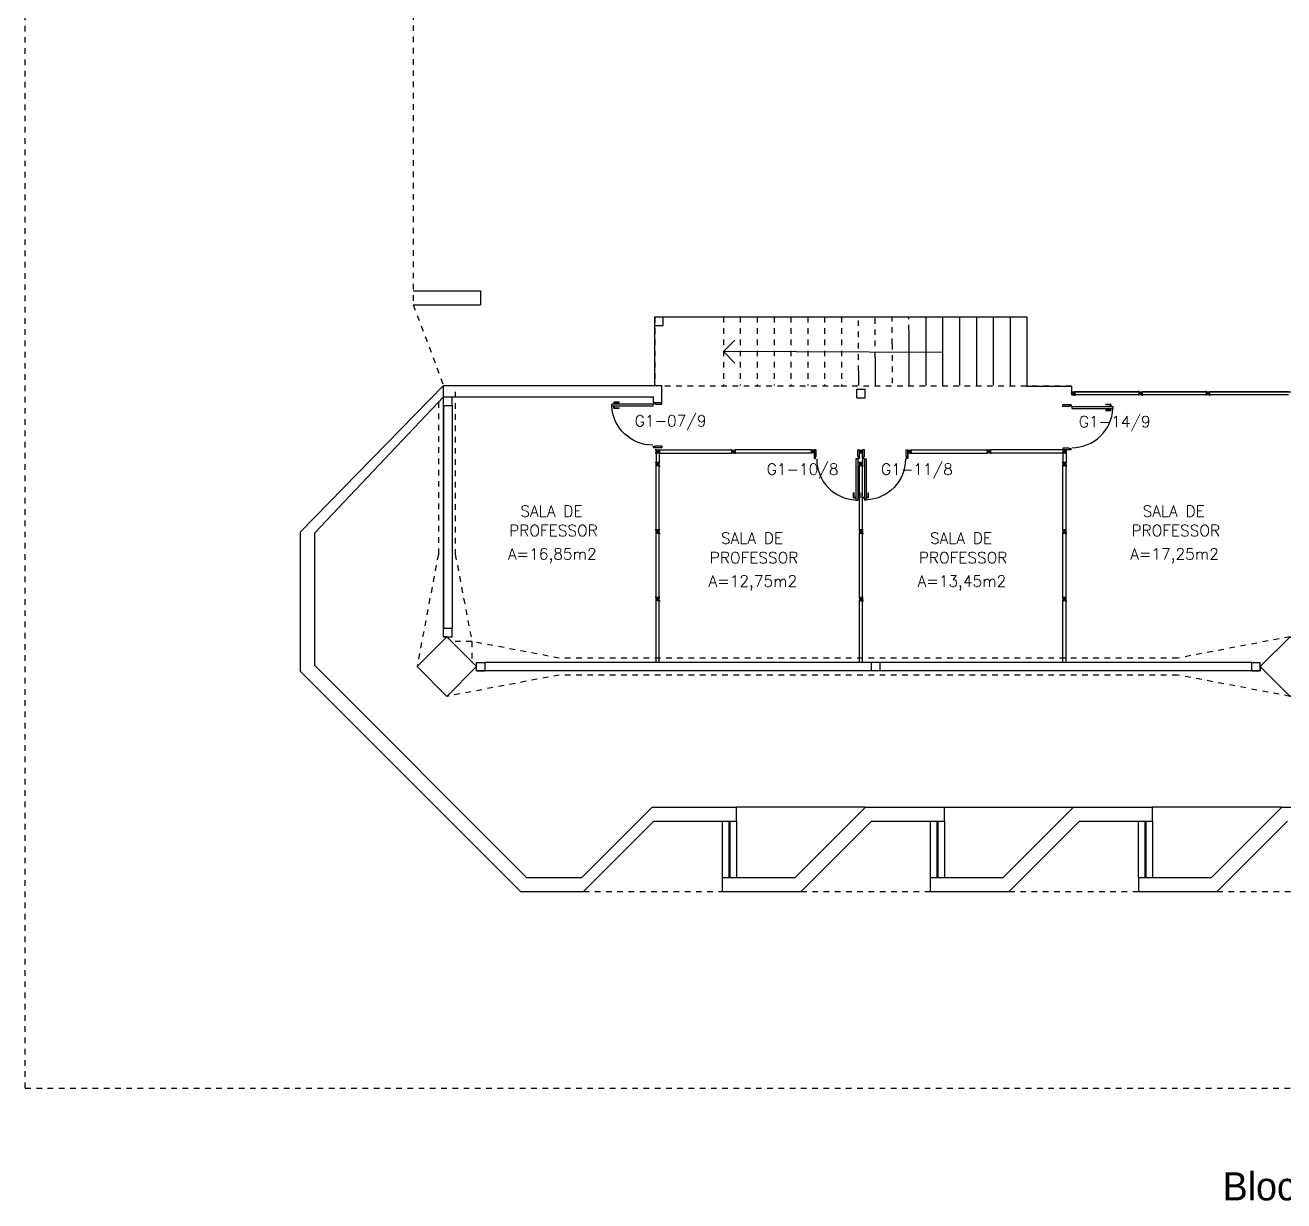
# Model space of a CAD drawing. Header units: centimetres. Extents: x -15 to 273, y 1 to 137.
# Drawn here: x 227.6 to 249.99, y 88.65 to 109.57 of the extents above; entities that cross this region are included whole.
import ezdxf

# ---------------------------------------------------------------- set-up
doc = ezdxf.new("R2010")
doc.units = ezdxf.units.CM
doc.header["$LTSCALE"] = 0.003
doc.header["$MEASUREMENT"] = 0
doc.linetypes.add('HIDDEN', pattern=[0.375, 0.25, -0.125])
doc.linetypes.add('HIDDEN2', pattern=[0.1875, 0.125, -0.0625])
doc.layers.get('0').update_dxf_attribs({"linetype": 'CONTINUOUS'})
for name, color, linetype in [('1', 1, 'CONTINUOUS'), ('ALV', 2, 'CONTINUOUS'), ('ALVENARIA', 2, 'CONTINUOUS'), ('AR-PRJ-100', 1, 'HIDDEN2'), ('AREA', 2, 'CONTINUOUS'), ('DIV', 2, 'CONTINUOUS'), ('ENDEREÇO NOVO', 2, 'CONTINUOUS'), ('ESQ', 1, 'CONTINUOUS'), ('ESTRUT', 2, 'CONTINUOUS'), ('PISO', 1, 'CONTINUOUS'), ('PL-Áreas-Depto', 2, 'CONTINUOUS'), ('PORTA', 2, 'CONTINUOUS'), ('PROJ', 1, 'HIDDEN'), ('TEXTO', 2, 'CONTINUOUS'), ('USO', 2, 'CONTINUOUS')]:
    doc.layers.add(name, color=color, linetype=linetype)
doc.styles.add('UNB-100', font='simplex.shx', dxfattribs={"height": 0.2})

# ---------------------------------------------------------------- blocks, each defined once
blk = doc.blocks.new('PE80')
for p, q in [((0.075, 0), (-0.075, 0)), ((-0.075, -0.03), (-0.075, 0)), ((0.075, 0), (0.075, -0.02)), ((0.777, 0.01), (0.687, 0.01)), ((0.687, 0), (0.687, 0.01)), ((0.777, 0.01), (0.777, -0.03)), ((0.04, -0.03), (-0.075, -0.03)), ((0.075, -0.02), (0.04, -0.02)), ((0.04, -0.03), (0.04, -0.02)), ((0.085, -0.03), (0.817, -0.03)), ((0.085, -0.03), (0.085, -0.065)), ((0.085, -0.065), (0.817, -0.065)), ((0.767, 0), (0.687, 0)), ((0.767, -0.095), (0.687, -0.095)), ((0.687, -0.095), (0.687, -0.105)), ((0.777, -0.105), (0.687, -0.105)), ((0.767, 0), (0.767, -0.03)), ((0.767, -0.095), (0.767, -0.065)), ((0.777, -0.105), (0.777, -0.065)), ((0.817, -0.065), (0.817, -0.03)), ((0.04, -0.771), (-0.075, -0.771)), ((-0.075, -0.771), (-0.075, -0.801)), ((0.075, -0.801), (-0.075, -0.801)), ((0.04, -0.771), (0.04, -0.781)), ((0.075, -0.781), (0.04, -0.781)), ((0.075, -0.801), (0.075, -0.781))]:
    blk.add_line(p, q)
blk.add_arc((0.085, -0.03), 0.731, 270, 357.3429)
blk = doc.blocks.new('MTDIV')
for p, q in [((-0.0285, 0.0185), (-0.0285, 0.0285)), ((-0.0185, 0.0285), (-0.0285, 0.0285)), ((-0.0265, 0.0185), (-0.0285, 0.0185)), ((-0.0265, 0.0235), (-0.0265, 0.0265)), ((-0.0265, 0.0265), (-0.0185, 0.0265)), ((-0.0265, 0.0235), (0.0265, 0.0235)), ((-0.0215, 0.0235), (-0.0265, 0.0235)), ((-0.0265, 0.0185), (-0.0265, 0.0215)), ((-0.0265, 0.0215), (-0.0235, 0.0215)), ((-0.0235, 0.0215), (-0.0235, -0.0215)), ((-0.0215, 0.0235), (-0.0215, 0.0215)), ((-0.0215, 0.0215), (0.0215, 0.0215)), ((-0.0215, 0.0195), (0.0195, 0.0195)), ((-0.0215, 0.0195), (-0.0215, -0.0195)), ((-0.0185, 0.0265), (-0.0185, 0.0285)), ((-0.0049, 0), (0.0049, 0)), ((0, -0.0049), (0, 0.0049)), ((0.0115, 0.0095), (0.0115, 0.0075)), ((0.0195, 0.0095), (0.0115, 0.0095)), ((0.0215, 0.0075), (0.0115, 0.0075)), ((0.0135, 0.0075), (0.0135, 0.0055)), ((0.0215, 0.0055), (0.0135, 0.0055)), ((0.0185, 0.0265), (0.0185, 0.0285)), ((0.0185, 0.0285), (0.0285, 0.0285)), ((0.0185, 0.0265), (0.0265, 0.0265)), ((0.0195, 0.0195), (0.0195, 0.0095)), ((0.0215, 0.0235), (0.0215, 0.0075)), ((0.0215, 0.0235), (0.0265, 0.0235)), ((0.0215, 0.0055), (0.0215, -0.0055)), ((0.0235, 0.0215), (0.0235, -0.0215)), ((0.0265, 0.0215), (0.0235, 0.0215)), ((0.0265, 0.0235), (0.0265, 0.0265)), ((0.0265, 0.0185), (0.0265, 0.0215)), ((0.0265, 0.0185), (0.0285, 0.0185)), ((0.0285, 0.0185), (0.0285, 0.0285)), ((-0.0285, -0.0185), (-0.0285, -0.0285)), ((-0.0285, -0.0185), (-0.0265, -0.0185)), ((-0.0185, -0.0285), (-0.0285, -0.0285)), ((-0.0265, -0.0185), (-0.0265, -0.0215)), ((-0.0265, -0.0215), (-0.0235, -0.0215)), ((0.0265, -0.0235), (-0.0265, -0.0235)), ((-0.0265, -0.0235), (-0.0265, -0.0265)), ((-0.0215, -0.0235), (-0.0265, -0.0235)), ((-0.0185, -0.0265), (-0.0265, -0.0265)), ((-0.0215, -0.0195), (0.0195, -0.0195)), ((-0.0215, -0.0215), (0.0215, -0.0215)), ((-0.0215, -0.0215), (-0.0215, -0.0235)), ((-0.0185, -0.0265), (-0.0185, -0.0285)), ((0.0115, -0.0075), (0.0115, -0.0095)), ((0.0215, -0.0075), (0.0115, -0.0075)), ((0.0195, -0.0095), (0.0115, -0.0095)), ((0.0135, -0.0055), (0.0135, -0.0075)), ((0.0215, -0.0055), (0.0135, -0.0055)), ((0.0185, -0.0265), (0.0185, -0.0285)), ((0.0265, -0.0265), (0.0185, -0.0265)), ((0.0185, -0.0285), (0.0285, -0.0285)), ((0.0195, -0.0095), (0.0195, -0.0195)), ((0.0215, -0.0075), (0.0215, -0.0235)), ((0.0215, -0.0235), (0.0265, -0.0235)), ((0.0265, -0.0215), (0.0235, -0.0215)), ((0.0265, -0.0185), (0.0265, -0.0215)), ((0.0285, -0.0185), (0.0265, -0.0185)), ((0.0265, -0.0235), (0.0265, -0.0265)), ((0.0285, -0.0185), (0.0285, -0.0285))]:
    blk.add_line(p, q)
blk = doc.blocks.new('DIV12')
for p, q in [((-0.005, 0), (0.005, 0)), ((0, -0.005), (0, 0.005)), ((0.024, 0.018), (0.028, 0.018)), ((0.024, 0.018), (0.024, 0.016)), ((0.024, 0.016), (0.028, 0.016)), ((0.028, 0.03), (0.043, 0.03)), ((0.028, 0.018), (0.028, 0.03)), ((0.028, -0.017), (0.028, 0.016)), ((0.03, 0.028), (1.169, 0.028)), ((0.03, -0.029), (0.03, 0.028)), ((0.043, 0.03), (0.043, 0.028)), ((1.157, 0.03), (1.157, 0.028)), ((1.171, 0.03), (1.157, 0.03)), ((1.169, -0.029), (1.169, 0.028)), ((1.171, 0.018), (1.171, 0.03)), ((1.176, 0.018), (1.171, 0.018)), ((1.176, 0.016), (1.171, 0.016)), ((1.171, -0.017), (1.171, 0.016)), ((1.176, 0.018), (1.176, 0.016)), ((1.195, 0), (1.205, 0)), ((1.2, -0.005), (1.2, 0.005)), ((0.024, -0.017), (0.028, -0.017)), ((0.024, -0.017), (0.024, -0.019)), ((0.024, -0.019), (0.028, -0.019)), ((0.028, -0.031), (0.028, -0.019)), ((0.028, -0.031), (0.043, -0.031)), ((0.03, -0.029), (1.169, -0.029)), ((0.043, -0.029), (0.043, -0.031)), ((1.157, -0.029), (1.157, -0.031)), ((1.171, -0.031), (1.157, -0.031)), ((1.176, -0.017), (1.171, -0.017)), ((1.176, -0.019), (1.171, -0.019)), ((1.171, -0.031), (1.171, -0.019)), ((1.176, -0.017), (1.176, -0.019))]:
    blk.add_line(p, q)

msp = doc.modelspace()

# ---------------------------------------------------------------- linework, layer by layer
at = {"layer": '1'}
msp.add_lwpolyline([(243.907, 103.746), (240.018, 103.763), (240.222, 103.964), (240.018, 103.763), (240.22, 103.559)], dxfattribs=at)
at = {"layer": 'ALV'}
for p, q in [((234.498, 104.844), (235.698, 104.844)), ((235.698, 104.844), (235.698, 104.594)), ((234.498, 104.594), (235.698, 104.594)), ((238.798, 104.229), (238.798, 104.379)), ((238.798, 104.379), (238.948, 104.379)), ((238.948, 104.229), (238.948, 104.379)), ((238.798, 104.229), (238.948, 104.229)), ((232.498, 100.557), (235.042, 103.159)), ((242.118, 103.177), (242.118, 103.159)), ((242.391, 103.092), (242.541, 103.092)), ((242.391, 102.942), (242.391, 103.092)), ((242.541, 102.942), (242.541, 103.092)), ((232.748, 100.54), (235.042, 102.959)), ((242.391, 102.942), (242.541, 102.942)), ((232.498, 98.072), (232.498, 100.557)), ((232.748, 98.176), (232.748, 100.54)), ((232.748, 98.176), (232.748, 100.526)), ((232.498, 98.072), (236.411, 94.159)), ((232.748, 98.176), (236.515, 94.409)), ((238.748, 95.659), (237.498, 94.409)), ((238.748, 95.659), (240.248, 95.659)), ((240.248, 95.409), (240.248, 95.659)), ((241.296, 94.409), (242.546, 95.659)), ((242.546, 95.659), (243.948, 95.659)), ((243.948, 95.409), (243.948, 95.659)), ((244.996, 94.409), (246.246, 95.659)), ((246.246, 95.659), (247.648, 95.659)), ((247.648, 95.409), (247.648, 95.659)), ((248.7, 94.409), (249.95, 95.659)), ((249.95, 95.659), (251.351, 95.659)), ((238.781, 95.409), (237.531, 94.159)), ((238.781, 95.409), (240.248, 95.409)), ((241.4, 94.159), (242.65, 95.409)), ((242.65, 95.409), (243.948, 95.409)), ((245.1, 94.159), (246.35, 95.409)), ((246.35, 95.409), (247.648, 95.409)), ((248.803, 94.159), (250.053, 95.409)), ((236.515, 94.409), (237.498, 94.409)), ((239.998, 94.409), (241.296, 94.409)), ((239.998, 94.409), (239.998, 94.159)), ((243.698, 94.409), (244.996, 94.409)), ((243.698, 94.409), (243.698, 94.159)), ((247.401, 94.409), (248.7, 94.409)), ((247.401, 94.409), (247.401, 94.159)), ((236.411, 94.159), (237.531, 94.159)), ((239.998, 94.159), (241.4, 94.159)), ((243.698, 94.159), (245.1, 94.159)), ((247.401, 94.159), (248.803, 94.159))]:
    msp.add_line(p, q, dxfattribs=at)
at = {"layer": 'ALVENARIA'}
for p, q in [((235.042, 103.159), (238.923, 103.159)), ((238.923, 102.859), (238.923, 103.159)), ((235.042, 102.959), (238.773, 102.959)), ((235.042, 102.805), (235.042, 102.955)), ((235.042, 102.955), (235.192, 102.955)), ((235.042, 102.805), (235.042, 98.84)), ((235.042, 102.805), (235.192, 102.805)), ((235.192, 102.805), (235.192, 102.955)), ((235.192, 102.805), (235.192, 98.84)), ((238.773, 102.859), (238.773, 102.959)), ((238.773, 102.859), (238.923, 102.859)), ((246.206, 102.814), (246.056, 102.814)), ((241.637, 102.012), (241.637, 101.862)), ((243.296, 102.012), (243.296, 101.862)), ((235.042, 98.84), (235.192, 98.84)), ((235.042, 98.69), (235.042, 98.84)), ((235.192, 98.69), (235.192, 98.84)), ((235.042, 98.69), (235.192, 98.69)), ((235.628, 98.084), (235.628, 98.234)), ((235.628, 98.234), (235.778, 98.234)), ((235.628, 98.084), (235.778, 98.084)), ((246.423, 98.234), (235.778, 98.234)), ((235.778, 98.084), (235.778, 98.234)), ((249.418, 98.084), (235.778, 98.084)), ((249.418, 98.234), (246.423, 98.234)), ((249.418, 98.084), (249.418, 98.234)), ((249.418, 98.234), (249.568, 98.234)), ((249.418, 98.084), (249.568, 98.084)), ((249.568, 98.084), (249.568, 98.234))]:
    msp.add_line(p, q, dxfattribs=at)
at = {"layer": 'AR-PRJ-100', "ltscale": 2}
for points in [[(235.248, 103.047), (235.248, 100.159), (235.544, 98.605), (235.544, 98.244)], [(234.948, 102.86), (234.948, 100.159), (234.568, 98.159)], [(250.098, 98.69), (248.098, 98.309), (237.098, 98.309), (235.544, 98.605), (235.183, 98.605)], [(250.098, 97.629), (248.098, 98.009), (237.098, 98.009), (235.098, 97.629), (235.098, 97.629)]]:
    msp.add_lwpolyline(points, dxfattribs=at)
at = {"layer": 'DIV'}
for p, q in [((248.641, 103.019), (248.631, 103.019)), ((248.636, 103.024), (248.636, 103.014)), ((248.659, 103.038), (248.664, 103.038)), ((248.659, 103.036), (248.659, 103.038)), ((248.659, 103.036), (248.664, 103.036)), ((248.659, 103.003), (248.664, 103.003)), ((248.659, 103.001), (248.659, 103.003)), ((248.659, 103.001), (248.664, 103.001)), ((248.664, 103.05), (248.679, 103.05)), ((248.664, 103.05), (248.664, 103.038)), ((248.664, 103.036), (248.664, 103.003)), ((248.664, 103.001), (248.664, 102.989)), ((248.664, 102.989), (248.679, 102.989)), ((248.666, 103.048), (248.666, 102.991)), ((250.068, 103.048), (248.666, 103.048)), ((250.068, 102.991), (248.666, 102.991)), ((248.679, 103.048), (248.679, 103.05)), ((248.679, 102.989), (248.679, 102.991)), ((238.82, 102.014), (238.805, 102.014)), ((238.805, 102.012), (238.805, 102.014)), ((238.805, 101.953), (238.805, 101.955)), ((238.82, 101.953), (238.805, 101.953)), ((238.818, 102.012), (238.818, 101.955)), ((238.82, 102.014), (238.82, 102.002)), ((238.825, 102.002), (238.82, 102.002)), ((238.82, 102), (238.82, 101.791)), ((238.825, 102), (238.82, 102)), ((238.82, 102), (238.82, 101.967)), ((238.825, 101.967), (238.82, 101.967)), ((238.825, 101.965), (238.82, 101.965)), ((238.82, 101.965), (238.82, 101.953)), ((238.825, 102), (238.825, 102.002)), ((238.825, 101.965), (238.825, 101.967)), ((238.843, 101.983), (238.853, 101.983)), ((238.853, 101.983), (238.843, 101.983)), ((238.848, 101.988), (238.848, 101.978)), ((238.848, 101.988), (238.848, 101.978)), ((238.872, 102.002), (238.877, 102.002)), ((238.872, 102), (238.872, 102.002)), ((238.872, 102), (238.877, 102)), ((238.872, 101.967), (238.877, 101.967)), ((238.872, 101.965), (238.872, 101.967)), ((238.872, 101.965), (238.877, 101.965)), ((238.877, 102.014), (238.891, 102.014)), ((238.877, 102.014), (238.877, 102.002)), ((238.877, 102), (238.877, 101.791)), ((238.877, 102), (238.877, 101.967)), ((238.877, 101.965), (238.877, 101.953)), ((238.877, 101.953), (238.891, 101.953)), ((238.879, 102.012), (238.879, 101.955)), ((238.879, 102.012), (240.164, 102.012)), ((238.879, 101.955), (240.164, 101.955)), ((238.891, 102.012), (238.891, 102.014)), ((238.891, 101.953), (238.891, 101.955)), ((240.166, 102.014), (240.152, 102.014)), ((240.152, 102.012), (240.152, 102.014)), ((240.166, 102.014), (240.152, 102.014)), ((240.152, 102.012), (240.152, 102.014)), ((240.152, 101.953), (240.152, 101.955)), ((240.152, 101.953), (240.152, 101.955)), ((240.166, 101.953), (240.152, 101.953)), ((240.166, 101.953), (240.152, 101.953)), ((240.164, 102.012), (240.164, 101.955)), ((240.164, 102.012), (240.164, 101.955)), ((240.166, 102.014), (240.166, 102.002)), ((240.166, 102.014), (240.166, 102.002)), ((240.171, 102.002), (240.166, 102.002)), ((240.171, 102.002), (240.166, 102.002)), ((240.171, 102), (240.166, 102)), ((240.166, 102), (240.166, 101.967)), ((240.171, 102), (240.166, 102)), ((240.166, 102), (240.166, 101.967)), ((240.171, 101.967), (240.166, 101.967)), ((240.171, 101.967), (240.166, 101.967)), ((240.171, 101.965), (240.166, 101.965)), ((240.166, 101.965), (240.166, 101.953)), ((240.171, 101.965), (240.166, 101.965)), ((240.166, 101.965), (240.166, 101.953)), ((240.171, 102), (240.171, 102.002)), ((240.171, 102), (240.171, 102.002)), ((240.171, 101.965), (240.171, 101.967)), ((240.171, 101.965), (240.171, 101.967)), ((240.189, 101.983), (240.2, 101.983)), ((240.189, 101.983), (240.2, 101.983)), ((240.2, 101.983), (240.189, 101.983)), ((240.195, 101.988), (240.195, 101.978)), ((240.195, 101.988), (240.195, 101.978)), ((240.195, 101.988), (240.195, 101.978)), ((240.218, 102), (240.218, 102.002)), ((240.218, 102.002), (240.223, 102.002)), ((240.218, 102), (240.223, 102)), ((240.218, 101.965), (240.218, 101.967)), ((240.218, 101.967), (240.223, 101.967)), ((240.218, 101.965), (240.223, 101.965)), ((240.223, 102.014), (240.237, 102.014)), ((240.223, 102.014), (240.223, 102.002)), ((240.223, 102), (240.223, 101.967)), ((240.223, 101.965), (240.223, 101.953)), ((240.223, 101.953), (240.237, 101.953)), ((241.578, 102.012), (240.225, 102.012)), ((240.225, 102.012), (240.225, 101.955)), ((241.578, 101.955), (240.225, 101.955)), ((240.237, 102.012), (240.237, 102.014)), ((240.237, 101.953), (240.237, 101.955)), ((241.58, 102.014), (241.565, 102.014)), ((241.565, 102.012), (241.565, 102.014)), ((241.565, 101.953), (241.565, 101.955)), ((241.58, 101.953), (241.565, 101.953)), ((241.578, 102.012), (241.578, 101.955)), ((241.58, 102.014), (241.58, 102.002)), ((241.585, 102.002), (241.58, 102.002)), ((241.585, 102), (241.58, 102)), ((241.58, 102), (241.58, 101.967)), ((241.585, 101.967), (241.58, 101.967)), ((241.585, 101.965), (241.58, 101.965)), ((241.58, 101.965), (241.58, 101.953)), ((241.585, 102), (241.585, 102.002)), ((241.585, 101.965), (241.585, 101.967)), ((241.613, 101.983), (241.603, 101.983)), ((241.613, 101.983), (241.603, 101.983)), ((241.608, 101.988), (241.608, 101.978)), ((241.608, 101.988), (241.608, 101.978)), ((241.632, 101.967), (241.637, 101.967)), ((241.632, 101.965), (241.632, 101.967)), ((241.632, 101.965), (241.637, 101.965)), ((241.637, 102), (241.637, 101.967)), ((242.495, 102), (242.495, 101.791)), ((243.296, 102), (243.296, 101.967)), ((243.301, 101.967), (243.296, 101.967)), ((243.301, 101.965), (243.296, 101.965)), ((243.301, 101.965), (243.301, 101.967)), ((243.319, 101.983), (243.329, 101.983)), ((243.319, 101.983), (243.329, 101.983)), ((243.324, 101.988), (243.324, 101.978)), ((243.324, 101.988), (243.324, 101.978)), ((243.348, 102.002), (243.353, 102.002)), ((243.348, 102), (243.348, 102.002)), ((243.348, 102), (243.353, 102)), ((243.348, 101.967), (243.353, 101.967)), ((243.348, 101.965), (243.348, 101.967)), ((243.348, 101.965), (243.353, 101.965)), ((243.353, 102.014), (243.367, 102.014)), ((243.353, 102.014), (243.353, 102.002)), ((243.353, 102), (243.353, 101.967)), ((243.353, 101.965), (243.353, 101.953)), ((243.353, 101.953), (243.367, 101.953)), ((243.355, 102.012), (244.707, 102.012)), ((243.355, 102.012), (243.355, 101.955)), ((243.355, 101.955), (244.707, 101.955)), ((243.367, 102.012), (243.367, 102.014)), ((243.367, 101.953), (243.367, 101.955)), ((244.695, 102.012), (244.695, 102.014)), ((244.709, 102.014), (244.695, 102.014)), ((244.695, 101.953), (244.695, 101.955)), ((244.709, 101.953), (244.695, 101.953)), ((244.707, 102.012), (244.707, 101.955)), ((244.709, 102.014), (244.709, 102.002)), ((244.714, 102.002), (244.709, 102.002)), ((244.709, 102), (244.709, 101.967)), ((244.714, 102), (244.709, 102)), ((244.714, 101.967), (244.709, 101.967)), ((244.709, 101.965), (244.709, 101.953)), ((244.714, 101.965), (244.709, 101.965)), ((244.714, 102), (244.714, 102.002)), ((244.714, 101.965), (244.714, 101.967)), ((244.743, 101.983), (244.733, 101.983)), ((244.733, 101.983), (244.743, 101.983)), ((244.743, 101.983), (244.733, 101.983)), ((244.738, 101.988), (244.738, 101.978)), ((244.738, 101.988), (244.738, 101.978)), ((244.738, 101.988), (244.738, 101.978)), ((244.761, 102.002), (244.766, 102.002)), ((244.761, 102), (244.761, 102.002)), ((244.761, 102.002), (244.766, 102.002)), ((244.761, 102), (244.761, 102.002)), ((244.761, 102), (244.766, 102)), ((244.761, 102), (244.766, 102)), ((244.761, 101.967), (244.766, 101.967)), ((244.761, 101.965), (244.761, 101.967)), ((244.761, 101.967), (244.766, 101.967)), ((244.761, 101.965), (244.761, 101.967)), ((244.761, 101.965), (244.766, 101.965)), ((244.761, 101.965), (244.766, 101.965)), ((244.766, 102.014), (244.781, 102.014)), ((244.766, 102.014), (244.766, 102.002)), ((244.766, 102.014), (244.781, 102.014)), ((244.766, 102.014), (244.766, 102.002)), ((244.766, 102), (244.766, 101.967)), ((244.766, 102), (244.766, 101.967)), ((244.766, 101.965), (244.766, 101.953)), ((244.766, 101.965), (244.766, 101.953)), ((244.766, 101.953), (244.781, 101.953)), ((244.766, 101.953), (244.781, 101.953)), ((244.768, 102.012), (244.768, 101.955)), ((246.054, 102.012), (244.768, 102.012)), ((244.768, 102.012), (244.768, 101.955)), ((246.054, 101.955), (244.768, 101.955)), ((244.781, 102.012), (244.781, 102.014)), ((244.781, 102.012), (244.781, 102.014)), ((244.781, 101.953), (244.781, 101.955)), ((244.781, 101.953), (244.781, 101.955)), ((246.041, 102.012), (246.041, 102.014)), ((246.056, 102.014), (246.041, 102.014)), ((246.041, 101.953), (246.041, 101.955)), ((246.056, 101.953), (246.041, 101.953)), ((246.054, 102.012), (246.054, 101.955)), ((246.056, 102.014), (246.056, 102.002)), ((246.061, 102.002), (246.056, 102.002)), ((246.056, 102), (246.056, 101.791)), ((246.056, 102), (246.056, 101.967)), ((246.061, 102), (246.056, 102)), ((246.061, 101.967), (246.056, 101.967)), ((246.056, 101.965), (246.056, 101.953)), ((246.061, 101.965), (246.056, 101.965)), ((246.061, 102), (246.061, 102.002)), ((246.061, 101.965), (246.061, 101.967)), ((246.089, 101.983), (246.079, 101.983)), ((246.084, 101.988), (246.084, 101.978)), ((246.113, 102), (246.113, 101.791)), ((246.113, 101.968), (246.113, 101.956)), ((238.818, 101.789), (238.818, 101.803)), ((238.818, 101.803), (238.82, 101.803)), ((238.83, 101.789), (238.818, 101.789)), ((238.877, 101.791), (238.82, 101.791)), ((238.83, 101.784), (238.83, 101.789)), ((238.83, 101.784), (238.832, 101.784)), ((238.865, 101.789), (238.832, 101.789)), ((238.832, 101.784), (238.832, 101.789)), ((238.853, 101.76), (238.843, 101.76)), ((238.848, 101.765), (238.848, 101.755)), ((238.865, 101.784), (238.865, 101.789)), ((238.865, 101.784), (238.867, 101.784)), ((238.879, 101.789), (238.867, 101.789)), ((238.867, 101.784), (238.867, 101.789)), ((238.877, 101.803), (238.879, 101.803)), ((238.879, 101.789), (238.879, 101.803)), ((242.436, 101.789), (242.436, 101.803)), ((242.436, 101.803), (242.438, 101.803)), ((242.448, 101.789), (242.436, 101.789)), ((242.495, 101.791), (242.438, 101.791)), ((242.448, 101.784), (242.448, 101.789)), ((242.448, 101.784), (242.45, 101.784)), ((242.483, 101.789), (242.45, 101.789)), ((242.45, 101.784), (242.45, 101.789)), ((242.471, 101.76), (242.461, 101.76)), ((242.466, 101.765), (242.466, 101.755)), ((242.483, 101.784), (242.483, 101.789)), ((242.483, 101.784), (242.485, 101.784)), ((242.497, 101.789), (242.485, 101.789)), ((242.485, 101.784), (242.485, 101.789)), ((242.495, 101.803), (242.497, 101.803)), ((242.497, 101.789), (242.497, 101.803)), ((246.054, 101.803), (246.056, 101.803)), ((246.054, 101.789), (246.054, 101.803)), ((246.066, 101.789), (246.054, 101.789)), ((246.113, 101.791), (246.056, 101.791)), ((246.066, 101.784), (246.066, 101.789)), ((246.066, 101.784), (246.068, 101.784)), ((246.068, 101.784), (246.068, 101.789)), ((246.101, 101.789), (246.068, 101.789)), ((246.089, 101.76), (246.079, 101.76)), ((246.084, 101.765), (246.084, 101.755)), ((246.101, 101.784), (246.101, 101.789)), ((246.101, 101.784), (246.103, 101.784)), ((246.103, 101.784), (246.103, 101.789)), ((246.115, 101.789), (246.103, 101.789)), ((246.113, 101.803), (246.115, 101.803)), ((246.115, 101.789), (246.115, 101.803)), ((238.818, 99.332), (238.818, 99.317)), ((238.83, 99.332), (238.818, 99.332)), ((238.818, 99.317), (238.82, 99.317)), ((238.82, 98.234), (238.82, 99.33)), ((238.877, 99.33), (238.82, 99.33)), ((238.83, 99.337), (238.83, 99.332)), ((238.83, 99.337), (238.832, 99.337)), ((238.832, 99.337), (238.832, 99.332)), ((238.865, 99.332), (238.832, 99.332)), ((238.853, 99.36), (238.843, 99.36)), ((238.848, 99.355), (238.848, 99.365)), ((238.865, 99.337), (238.865, 99.332)), ((238.865, 99.337), (238.867, 99.337)), ((238.867, 99.337), (238.867, 99.332)), ((238.879, 99.332), (238.867, 99.332)), ((238.877, 98.234), (238.877, 99.33)), ((238.877, 99.317), (238.879, 99.317)), ((238.879, 99.332), (238.879, 99.317)), ((242.436, 99.332), (242.436, 99.317)), ((242.448, 99.332), (242.436, 99.332)), ((242.436, 99.317), (242.438, 99.317)), ((242.438, 98.234), (242.438, 99.33)), ((242.495, 99.33), (242.438, 99.33)), ((242.448, 99.337), (242.448, 99.332)), ((242.448, 99.337), (242.45, 99.337)), ((242.45, 99.337), (242.45, 99.332)), ((242.483, 99.332), (242.45, 99.332)), ((242.471, 99.36), (242.461, 99.36)), ((242.466, 99.355), (242.466, 99.365)), ((242.483, 99.337), (242.483, 99.332)), ((242.483, 99.337), (242.485, 99.337)), ((242.485, 99.337), (242.485, 99.332)), ((242.497, 99.332), (242.485, 99.332)), ((242.495, 98.234), (242.495, 99.33)), ((242.495, 99.317), (242.497, 99.317)), ((242.497, 99.332), (242.497, 99.317)), ((246.054, 99.332), (246.054, 99.317)), ((246.066, 99.332), (246.054, 99.332)), ((246.054, 99.317), (246.056, 99.317)), ((246.056, 98.234), (246.056, 99.33)), ((246.113, 99.33), (246.056, 99.33)), ((246.066, 99.337), (246.066, 99.332)), ((246.066, 99.337), (246.068, 99.337)), ((246.068, 99.337), (246.068, 99.332)), ((246.101, 99.332), (246.068, 99.332)), ((246.089, 99.36), (246.079, 99.36)), ((246.084, 99.355), (246.084, 99.365)), ((246.101, 99.337), (246.101, 99.332)), ((246.101, 99.337), (246.103, 99.337)), ((246.103, 99.337), (246.103, 99.332)), ((246.115, 99.332), (246.103, 99.332)), ((246.113, 98.234), (246.113, 99.33)), ((246.113, 99.317), (246.115, 99.317)), ((246.115, 99.332), (246.115, 99.317)), ((242.805, 98.234), (242.655, 98.234)), ((242.655, 98.084), (242.655, 98.234)), ((242.805, 98.084), (242.655, 98.084)), ((242.805, 98.084), (242.805, 98.234))]:
    msp.add_line(p, q, dxfattribs=at)
at = {"layer": 'ESQ'}
for p, q in [((239.998, 95.409), (239.998, 94.409)), ((240.113, 95.409), (240.113, 94.409)), ((240.133, 95.409), (240.133, 94.409)), ((240.248, 95.409), (240.248, 94.409)), ((243.698, 95.409), (243.698, 94.409)), ((243.813, 95.409), (243.813, 94.409)), ((243.833, 95.409), (243.833, 94.409)), ((243.948, 95.409), (243.948, 94.409)), ((247.398, 95.409), (247.398, 94.409)), ((247.513, 95.409), (247.513, 94.409)), ((247.533, 95.409), (247.533, 94.409)), ((247.648, 95.409), (247.648, 94.409))]:
    msp.add_line(p, q, dxfattribs=at)
at = {"layer": 'ESTRUT'}
for points in [[(235.098, 97.629), (234.568, 98.159), (235.098, 98.69), (235.628, 98.159)], [(250.098, 97.629), (249.568, 98.159), (250.098, 98.69), (250.628, 98.159)]]:
    msp.add_lwpolyline(points, close=True, dxfattribs=at)
at = {"layer": 'PISO'}
for p, q in [((243.618, 104.379), (245.418, 104.379)), ((243.618, 104.379), (243.618, 103.159)), ((243.918, 104.379), (243.918, 103.159)), ((244.218, 104.379), (244.218, 103.159)), ((244.518, 104.379), (244.518, 103.159)), ((244.818, 104.379), (244.818, 103.159)), ((245.118, 104.379), (245.118, 103.159)), ((245.418, 104.379), (245.418, 103.146)), ((243.318, 104.139), (243.318, 103.159)), ((242.718, 103.658), (242.718, 103.159)), ((242.418, 103.418), (242.418, 103.159))]:
    msp.add_line(p, q, dxfattribs=at)
at = {"layer": 'PL-Áreas-Depto'}
for p, q in [((238.798, 103.159), (238.798, 104.379)), ((238.798, 104.379), (245.418, 104.379)), ((245.418, 104.379), (245.418, 103.146)), ((235.042, 102.959), (235.042, 103.159)), ((235.042, 103.159), (238.798, 103.159)), ((245.418, 103.146), (246.207, 103.146)), ((246.207, 103.146), (246.207, 103.048)), ((246.207, 103.048), (252.833, 103.048)), ((235.042, 98.69), (235.042, 102.959)), ((235.098, 98.69), (235.042, 98.69)), ((235.628, 98.159), (235.098, 98.69)), ((235.628, 98.084), (235.628, 98.159)), ((235.628, 98.159), (235.628, 98.159)), ((249.568, 98.084), (235.628, 98.084)), ((250.098, 97.629), (249.568, 98.159)), ((249.568, 98.159), (249.568, 98.084))]:
    msp.add_line(p, q, dxfattribs=at)
at = {"layer": 'PROJ'}
for p, q in [((227.598, 90.659), (227.598, 135.659)), ((234.498, 110.366), (234.498, 104.594)), ((234.498, 104.594), (235.042, 103.159)), ((238.798, 104.379), (238.798, 103.159)), ((238.948, 104.379), (243.618, 104.379)), ((240.018, 104.379), (240.018, 103.159)), ((240.318, 104.379), (240.318, 103.159)), ((240.618, 104.379), (240.618, 103.159)), ((240.918, 104.379), (240.918, 103.159)), ((241.218, 104.379), (241.218, 103.159)), ((241.518, 104.379), (241.518, 103.159)), ((241.818, 104.379), (241.818, 103.159)), ((242.118, 104.379), (242.118, 103.159)), ((242.418, 103.418), (242.418, 104.379)), ((242.718, 103.658), (242.718, 104.379)), ((243.018, 103.898), (243.018, 104.379)), ((243.318, 104.139), (243.318, 104.379)), ((243.018, 103.898), (243.018, 103.159)), ((242.079, 103.146), (238.923, 103.146)), ((246.207, 103.146), (242.079, 103.146)), ((246.207, 103.146), (246.207, 103.048)), ((237.531, 94.159), (239.998, 94.159)), ((241.4, 94.159), (243.698, 94.159)), ((245.1, 94.159), (247.401, 94.159)), ((248.803, 94.159), (251.101, 94.159)), ((227.598, 90.659), (272.598, 90.659))]:
    msp.add_line(p, q, dxfattribs=at)
at = {"layer": 'PROJ', "linetype": 'Continuous'}
for p, q in [((242.531, 95.659), (240.248, 95.659)), ((243.957, 95.659), (246.249, 95.659)), ((249.937, 95.659), (247.645, 95.659))]:
    msp.add_line(p, q, dxfattribs=at)

# ---------------------------------------------------------------- block references
at = {"layer": 'DIV', "xscale": -1, "rotation": 90}
for p in [(246.236, 103.019), (238.848, 101.983), (240.195, 101.983), (242.466, 101.983), (243.324, 101.983), (246.084, 101.983), (238.848, 101.76), (242.466, 101.76), (246.084, 101.76), (238.848, 100.56), (242.466, 100.56), (246.084, 100.56), (238.848, 99.36), (242.466, 99.36), (246.084, 99.36)]:
    msp.add_blockref('MTDIV', p, dxfattribs=at)
at = {"layer": 'DIV'}
for name, p, rotation in [('DIV12', (247.436, 103.019), 180), ('MTDIV', (247.436, 103.019), 270), ('DIV12', (248.636, 103.019), 180), ('MTDIV', (248.636, 103.019), 270), ('MTDIV', (238.848, 101.983), 270), ('MTDIV', (241.608, 101.983), 270), ('MTDIV', (244.738, 101.983), 270), ('MTDIV', (246.084, 101.983), 270), ('DIV12', (238.848, 100.56), 89.99999999999999), ('MTDIV', (238.848, 101.76), 270), ('DIV12', (242.466, 100.56), 89.99999999999999), ('MTDIV', (242.466, 101.76), 270), ('DIV12', (246.084, 100.56), 89.99999999999999), ('MTDIV', (246.084, 101.76), 270), ('DIV12', (238.848, 99.36), 89.99999999999999), ('MTDIV', (238.848, 100.56), 270), ('DIV12', (242.466, 99.36), 89.99999999999999), ('MTDIV', (242.466, 100.56), 270), ('DIV12', (246.084, 99.36), 89.99999999999999), ('MTDIV', (246.084, 100.56), 270), ('MTDIV', (238.848, 99.36), 270), ('MTDIV', (242.466, 99.36), 270), ('MTDIV', (246.084, 99.36), 270)]:
    msp.add_blockref(name, p, dxfattribs=dict(at, rotation=rotation))
msp.add_blockref('PE80', (246.131, 102.814), dxfattribs=at)
at = {"layer": 'PORTA', "xscale": -1}
msp.add_blockref('PE80', (238.848, 102.859), dxfattribs=at)
at = {"layer": 'PORTA', "rotation": 270}
msp.add_blockref('PE80', (242.438, 101.937), dxfattribs=at)
at = {"layer": 'PORTA', "xscale": -1, "rotation": 90}
msp.add_blockref('PE80', (242.495, 101.937), dxfattribs=at)

# ---------------------------------------------------------------- texts
at = {"layer": 'AREA', "style": 'UNB-100'}
for s, p in [('A=16,85m2', (236.186, 100.062)), ('A=17,25m2', (247.254, 100.062)), ('A=12,75m2', (239.753, 99.58)), ('A=13,45m2', (243.472, 99.58))]:
    msp.add_text(s, height=0.2, dxfattribs=at).set_placement(p)
at = {"layer": 'ENDEREÇO NOVO', "style": 'UNB-100'}
for s, p in [('G1-07/9', (238.44, 102.431)), ('G1-14/9', (246.34, 102.416)), ('G1-10/8', (240.788, 101.57)), ('G1-11/8', (242.822, 101.57))]:
    msp.add_text(s, height=0.2, dxfattribs=at).set_placement(p)
at = {"layer": 'TEXTO', "style": 'UNB-100'}
for s, p in [('SALA DE', (236.407, 100.825)), ('SALA DE', (247.475, 100.825)), ('PROFESSOR', (236.207, 100.478)), ('SALA DE', (239.974, 100.343)), ('SALA DE', (243.692, 100.343)), ('PROFESSOR', (247.276, 100.478)), ('PROFESSOR', (239.774, 99.996)), ('PROFESSOR', (243.493, 99.996))]:
    msp.add_text(s, height=0.2, dxfattribs=at).set_placement(p)
at = {"layer": 'USO'}
msp.add_text('Bloco G', height=0.5, dxfattribs=at).set_placement((248.898, 88.662))

doc.saveas('drawing.dxf')
